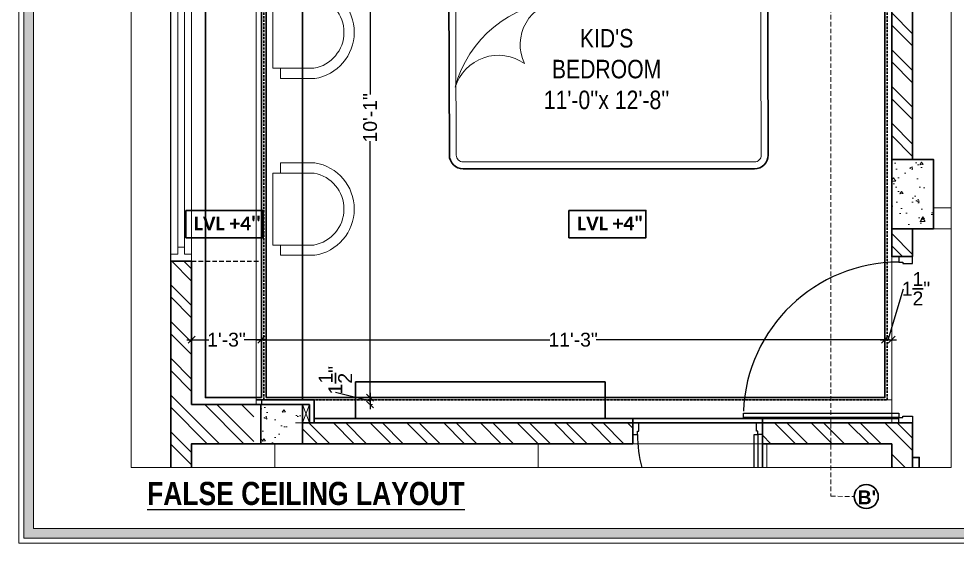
# Model space of a CAD drawing. Header units: millimetres. Extents: x 56222 to 3066687, y -650199 to -121287.
# Drawn here: x 134618.5 to 134821.6, y -183259.8 to -183146.4 of the extents above; entities that cross this region are included whole.
import ezdxf

# ---------------------------------------------------------------- set-up
doc = ezdxf.new("R2010")
doc.units = ezdxf.units.MM
doc.header["$MEASUREMENT"] = 0
doc.header["$PDMODE"] = 35
for name, pattern in [('00 . GROUND FLOOR$0$DASHED', [0.75, 0.5, -0.25]), ('ACAD_ISO02W100', [15, 12, -3]), ('DASHEDX2', [1.5, 1, -0.5])]:
    doc.linetypes.add(name, pattern=pattern)
doc.layers.get('Defpoints').update_dxf_attribs({"color": 220})
for name, color, linetype in [('AR DOOR', 40, 'Continuous'), ('AR ELE-5', 134, 'Continuous'), ('AR HATCH-7', 7, 'Continuous'), ('Labels and Texts', 8, 'Continuous')]:
    doc.layers.add(name, color=color, linetype=linetype)
for name, color, linetype, lineweight in [('COLUMN', 1, 'Continuous', 30), ('dim05', 1, 'Continuous', 13), ('Dimension', 10, 'DASHEDX2', 20), ('ELEVATION', 250, 'Continuous', 9), ('FIRST FLOOR', 7, 'Continuous', 9), ('FIRST FLOOR ( DW_RAIL )', 7, 'Continuous', 9), ('FIRST FLOOR ( TEXT )', 7, 'Continuous', 9), ('FIRST FLOOR_( PLine )_', 251, 'Continuous', 30), ('FURNITURE', 32, 'Continuous', 9), ('FURNITURE-1', 252, 'Continuous', 13), ('GF FALSE CEILING', 6, 'Continuous', 35), ('GROUND FLOOR', 7, 'Continuous', 9), ('Labelling', 1, 'Continuous', 25), ('NAME PLATE', 7, 'Continuous', 25), ('Text', 7, 'Continuous', 15), ('wall', 7, 'Continuous', 30), ('XX~SLAB ( BEAM )~ ( DIM )', 7, 'Continuous', 9)]:
    doc.layers.add(name, color=color, linetype=linetype, lineweight=lineweight)
doc.layers.add('XX~SLAB ( PLINE )', color=251, linetype='Continuous', plot=False)
doc.styles.add('Arial', font='arial.ttf')
doc.styles.add('century g', font='GOTHIC.TTF')
doc.styles.add('KATHA', font='swissc.ttf')
doc.styles.get("Standard").update_dxf_attribs({"font": 'arial.ttf', "height": 6})
doc.styles.add('style4', font='ARIALN.TTF')
doc.dimstyles.new('Archana', dxfattribs={"dimtxt": 3, "dimasz": 1.5, "dimexe": 0.5, "dimexo": 0.5, "dimgap": 0, "dimtad": 0, "dimzin": 0, "dimdsep": 46, "dimlunit": 4, "dimtxsty": 'Arial', "dimblk": 'OBLIQUE', "dimcen": 0, "dimdle": 1, "dimclrd": 1, "dimclre": 1, "dimclrt": 5, "dimadec": 0, "dimazin": 0, "dimtfac": 1, "dimtofl": 0, "dimtmove": 1, "dimatfit": 3, "dimfxl": 1, "dimfxlon": 1, "dimtolj": 1, "dimtzin": 0, "dimlwd": 25, "dimlwe": -1, "dimarcsym": 0})
pattern_1 = [(185, (-48427.8163, -316380.5967), (-4.62807079, 5.51551999), [0.75, -8.25]), (130, (-48427.816, -316380.597), (-4.3376815, -6.29992167), [0.6, -6.6]), (235.4514445, (-48428.202, -316380.137), (-8.96575221, -0.78440164), [0.63740192, -7.01142112]), (181.1842, (-48429.2305, -316382.011), (-6.37613776, 8.71693388), [1.125, -12.375]), (231.6356355, (-48429.762, -316381.285), (-13.4971167, -0.2790007), [0.9561034, -10.5171376]), (126.184164, (-48429.23, -316382.011), (-13.4971167, -0.2790007), [0.9, -9.9]), (156, (-48429.584, -316380.95), (-1.37382476, 7.06771572), [0.75, -8.25]), (101, (-48429.584, -316380.95), (-6.84808435, -3.40708593), [0.6, -6.6]), (206.4514447, (-48429.6986, -316380.361), (-8.22190906, 3.66062975), [0.6374019, -7.01142112]), (172.5, (-48427.8163, -316380.5967), (-2.439898176, -2.267931853), [0, -6.52, 0, -6.7, 0, -6.625]), (142.5, (-48427.8163, -316380.5967), (-4.6490945, -0.92872942), [0, -3.82, 0, -6.37, 0, -2.525]), (102.5, (-48426.2395, -316382.1736), (-3.615207618, 3.934181673), [0, -2.5, 0, -7.8, 0, -10.35]), (92.5, (-48425.5324, -316382.8807), (-4.83159807, 3.41589983), [0, -3.25, 0, -5.18, 0, -7.35])]
pattern_2 = [(135, (-48430.0707, -317320.819), (-3.97747564, -3.97747564), []), (135, (-48430.0707, -317318.167), (-3.97747564, -3.97747564), [])]

# ---------------------------------------------------------------- blocks, each defined once
blk = doc.blocks.new('*U19')
for points in [[(-1160, 0), (-1120, 0), (-1120, 30), (-1110, 30), (-1110, 100), (-1160, 100)], [(40, 0), (0, 0), (0, 30), (-10, 30), (-10, 100), (40, 100)], [(0, 0), (0, -1120), (-30, -1120), (-30, 0)]]:
    blk.add_lwpolyline(points, close=True)
at = {"layer": 'AR ELE-5', "linetype": 'ByBlock', "ltscale": 15}
blk.add_arc((1.6, 0.7), 1121.6, 180.03474, 267.62699, dxfattribs=at)
blk = doc.blocks.new('KIDS')
at = {"layer": 'FURNITURE', "color": 9, "lineweight": 5, "true_color": 0xc7c8ca}
for p, q in [((134669.9, -183424.79), (134669.9, -183300.79)), ((134682.4, -183301.79), (134807.4, -183301.79)), ((134679.9, -183424.79), (134681.4, -183428.79)), ((134681.4, -183424.79), (134679.9, -183428.79)), ((134682.4, -183423.79), (134807.4, -183423.79))]:
    blk.add_line(p, q, dxfattribs=at)
at = {"layer": 'FURNITURE', "color": 9, "lineweight": 30, "true_color": 0xc7c8ca}
for p, q in [((134682.4, -183300.79), (134682.4, -183301.79)), ((134669.9, -183301.79), (134682.4, -183301.79)), ((134679.9, -183423.79), (134679.9, -183301.79)), ((134691.41, -183427.92), (134691.41, -183419.92)), ((134691.41, -183419.92), (134745.41, -183419.92)), ((134745.41, -183419.92), (134745.41, -183427.79)), ((134669.9, -183423.79), (134682.4, -183423.79)), ((134681.4, -183424.79), (134679.9, -183424.79)), ((134681.4, -183424.79), (134681.4, -183428.79)), ((134682.4, -183423.79), (134682.4, -183428.79)), ((134808.9, -183427.79), (134682.4, -183427.79)), ((134751.4, -183428.79), (134751.4, -183427.79)), ((134751.4, -183428.79), (134779.4, -183428.79))]:
    blk.add_line(p, q, dxfattribs=at)
at = {"layer": 'FURNITURE', "color": 9, "linetype": '00 . GROUND FLOOR$0$DASHED', "lineweight": 5, "true_color": 0xc7c8ca}
blk.add_line((134679.9, -183314.79), (134655.9, -183314.79), dxfattribs=at)
at = {"layer": 'FURNITURE', "color": 9, "true_color": 0xc7c8ca}
for p, q in [((134673.48, -183336.52, -0.04), (134677.38, -183336.52, -0.04)), ((134673.48, -183336.52, -0.04), (134673.48, -183352.07, -0.04)), ((134673.48, -183374.76, -0.04), (134677.38, -183374.76, -0.04)), ((134673.48, -183374.76, -0.04), (134673.48, -183390.31, -0.04))]:
    blk.add_line(p, q, dxfattribs=at)
at = {"layer": 'FURNITURE'}
blk.add_line((134677.38, -183352.07, -0.04), (134673.48, -183352.07, -0.04), dxfattribs=at)
at = {"layer": 'FURNITURE', "color": 9, "lineweight": 30, "true_color": 0xc7c8ca}
for points in [[(134682.4, -183296.79), (134780.43, -183296.79), (134780.43, -183298.89), (134682.4, -183298.89)], [(134780.43, -183296.79), (134780.43, -183314.79), (134807.4, -183314.79), (134807.4, -183296.79)]]:
    blk.add_lwpolyline(points, close=True, dxfattribs=at)
blk.add_lwpolyline([(134679.9, -183301.79), (134679.9, -183314.79), (134711.43, -183314.79), (134711.43, -183298.89), (134682.4, -183298.89)], dxfattribs=at)
blk.add_lwpolyline([(134777.68, -183373.83), (134714.68, -183373.83, -0.414214), (134711.68, -183370.83), (134711.43, -183298.89), (134780.43, -183298.89), (134780.68, -183370.83, -0.414214)], format="xyb", close=True, dxfattribs=at)
at = {"layer": 'FURNITURE', "color": 9, "linetype": 'DASHEDX2', "lineweight": 25, "true_color": 0xc7c8ca}
for points in [[(134655.9, -183334.79), (134671.01, -183334.79), (134671.01, -183300.79), (134655.9, -183300.79)], [(134655.9, -183393.79), (134671.01, -183393.79), (134671.01, -183424.79), (134655.9, -183424.79)]]:
    blk.add_lwpolyline(points, close=True, dxfattribs=at)
at = {"layer": 'FURNITURE', "color": 9, "true_color": 0xc7c8ca}
for points in [[(134777.68, -183372.33), (134714.68, -183372.33, -0.414214), (134713.18, -183370.83), (134712.93, -183300.39), (134778.93, -183300.39), (134779.18, -183370.83, -0.414214)], [(134727.94, -183351.04, -0.527965), (134735.73, -183337.52, 0.323475), (134712.93, -183356.16, -0.508743), (134727.94, -183351.04)]]:
    blk.add_lwpolyline(points, format="xyb", close=True, dxfattribs=at)
at = {"layer": 'FURNITURE', "color": 9, "true_color": 0xc7c8ca, "elevation": -0.01}
for points in [[(134745.42, -183317.71, -0.100586), (134745.42, -183302.71, -0.075726), (134721.42, -183302.71, -0.148967), (134721.42, -183317.71, -0.074116)], [(134749.5, -183317.71, 0.100586), (134749.5, -183302.71, 0.075726), (134773.5, -183302.71, 0.148967), (134773.5, -183317.71, 0.074116)]]:
    blk.add_lwpolyline(points, format="xyb", close=True, dxfattribs=at)
at = {"layer": 'FURNITURE', "color": 9, "true_color": 0xc7c8ca, "elevation": -0.04, "flags": 128}
for points in [[(134675.16, -183352.07), (134675.16, -183354.29), (134682.54, -183354.29, 0.853613), (134682.59, -183334.29), (134675.16, -183334.29), (134675.16, -183336.51)], [(134677.38, -183352.07), (134675.16, -183352.07), (134682.36, -183352.07, 0.835758), (134682.4, -183336.51), (134677.38, -183336.51), (134675.16, -183336.51)], [(134675.16, -183390.3), (134675.16, -183392.52), (134682.54, -183392.52, 0.853613), (134682.59, -183372.52), (134675.16, -183372.52), (134675.16, -183374.75)], [(134677.38, -183390.3), (134675.16, -183390.3), (134682.36, -183390.3, 0.835758), (134682.4, -183374.75), (134677.38, -183374.75), (134675.16, -183374.75)]]:
    blk.add_lwpolyline(points, format="xyb", dxfattribs=at)
at = {"layer": 'FURNITURE', "color": 9, "true_color": 0xc7c8ca}
for points in [[(134726.16, -183305.45, -0.01), (134726.93, -183306.86, -0.01), (134728.56, -183309.86, -0.01), (134727.12, -183312.98, -0.01), (134726.36, -183314.62, -0.01)], [(134726.8, -183305.45, -0.01), (134727.58, -183306.86, -0.01), (134729.21, -183309.86, -0.01), (134727.77, -183312.98, -0.01), (134727.01, -183314.62, -0.01)], [(134742, -183305.45, -0.01), (134741.22, -183306.86, -0.01), (134739.59, -183309.86, -0.01), (134741.03, -183312.98, -0.01), (134741.79, -183314.62, -0.01)], [(134742.64, -183305.45, -0.01), (134741.87, -183306.86, -0.01), (134740.24, -183309.86, -0.01), (134741.68, -183312.98, -0.01), (134742.44, -183314.62, -0.01)], [(134752.28, -183305.45, -0.01), (134753.05, -183306.86, -0.01), (134754.68, -183309.86, -0.01), (134753.24, -183312.98, -0.01), (134752.48, -183314.62, -0.01)], [(134752.92, -183305.45, -0.01), (134753.69, -183306.86, -0.01), (134755.32, -183309.86, -0.01), (134753.88, -183312.98, -0.01), (134753.13, -183314.62, -0.01)], [(134768.11, -183305.45, -0.01), (134767.34, -183306.86, -0.01), (134765.71, -183309.86, -0.01), (134767.15, -183312.98, -0.01), (134767.91, -183314.62, -0.01)], [(134768.76, -183305.45, -0.01), (134767.99, -183306.86, -0.01), (134766.35, -183309.86, -0.01), (134767.8, -183312.98, -0.01), (134768.55, -183314.62, -0.01)]]:
    blk.add_open_spline(points, degree=3, knots=[0, 0, 0, 0, 4.577917, 9.671137, 9.671137, 9.671137, 9.671137], dxfattribs=at)
blk = doc.blocks.new('_Oblique')
at = {"layer": 'wall', "color": 0, "lineweight": -2}
blk.add_line((-0.5, -0.5), (0.5, 0.5), dxfattribs=at)
blk = doc.blocks.new('*D621')
at = {"layer": 'Defpoints', "color": 0, "lineweight": 30, "transparency": 16777216}
for p in [(134690.97, -183107.32), (134689.28, -183228.31), (134694.54, -183228.31)]:
    blk.add_point(p, dxfattribs=at)
at = {"layer": 'FURNITURE', "color": 1, "transparency": 16777216}
for p, q in [((134693.54, -183107.32), (134695.04, -183107.32)), ((134693.54, -183228.31), (134695.04, -183228.31))]:
    blk.add_line(p, q, dxfattribs=at)
at = {"layer": 'FURNITURE', "color": 1, "lineweight": 25, "transparency": 16777216}
for p, q in [((134694.54, -183106.32), (134694.54, -183162.8)), ((134694.54, -183229.31), (134694.54, -183172.83))]:
    blk.add_line(p, q, dxfattribs=at)
at = {"layer": 'FURNITURE', "color": 1, "lineweight": 25, "transparency": 16777216, "xscale": 1.5, "yscale": 1.5, "zscale": 1.5}
for p, rotation in [((134694.54, -183107.32), 90), ((134694.54, -183228.31), 270)]:
    blk.add_blockref('_Oblique', p, dxfattribs=dict(at, rotation=rotation))
at = {"layer": 'FURNITURE', "color": 5, "lineweight": 30, "transparency": 16777216, "insert": (134694.54, -183167.81), "char_height": 3, "attachment_point": 5, "rotation": 90, "style": 'Arial'}
blk.add_mtext('\\A1;10\'-1"', dxfattribs=at)
blk = doc.blocks.new('*D622')
at = {"layer": 'Defpoints', "color": 0, "lineweight": 30, "transparency": 16777216}
for p in [(134805.9, -183215.81), (134671.01, -183220.48), (134805.9, -183219.92)]:
    blk.add_point(p, dxfattribs=at)
at = {"layer": 'FURNITURE', "color": 1, "transparency": 16777216}
for p, q in [((134671.01, -183216.81), (134671.01, -183215.31)), ((134805.9, -183216.81), (134805.9, -183215.31))]:
    blk.add_line(p, q, dxfattribs=at)
at = {"layer": 'FURNITURE', "color": 1, "lineweight": 25, "transparency": 16777216}
for p, q in [((134670.01, -183215.81), (134733.45, -183215.81)), ((134806.9, -183215.81), (134743.47, -183215.81))]:
    blk.add_line(p, q, dxfattribs=at)
at = {"layer": 'FURNITURE', "color": 1, "lineweight": 25, "transparency": 16777216, "xscale": 1.5, "yscale": 1.5, "zscale": 1.5, "rotation": 180}
blk.add_blockref('_Oblique', (134671.01, -183215.81), dxfattribs=at)
at = {"layer": 'FURNITURE', "color": 1, "lineweight": 25, "transparency": 16777216, "xscale": 1.5, "yscale": 1.5, "zscale": 1.5}
blk.add_blockref('_Oblique', (134805.9, -183215.81), dxfattribs=at)
at = {"layer": 'FURNITURE', "color": 5, "lineweight": 30, "transparency": 16777216, "insert": (134738.46, -183215.81), "char_height": 3, "attachment_point": 5, "style": 'Arial'}
blk.add_mtext('\\A1;11\'-3"', dxfattribs=at)
blk = doc.blocks.new('*D623')
at = {"layer": 'Defpoints', "color": 0, "lineweight": 30, "transparency": 16777216}
for p in [(134655.9, -183215.81), (134655.9, -183215.81), (134671.01, -183215.81)]:
    blk.add_point(p, dxfattribs=at)
at = {"layer": 'FURNITURE', "color": 1, "transparency": 16777216}
for p, q in [((134655.9, -183215.81), (134655.9, -183215.31)), ((134671.01, -183215.81), (134671.01, -183215.31))]:
    blk.add_line(p, q, dxfattribs=at)
at = {"layer": 'FURNITURE', "color": 1, "lineweight": 25, "transparency": 16777216}
for p, q in [((134654.9, -183215.81), (134659.61, -183215.81)), ((134672.01, -183215.81), (134667.3, -183215.81))]:
    blk.add_line(p, q, dxfattribs=at)
at = {"layer": 'FURNITURE', "color": 1, "lineweight": 25, "transparency": 16777216, "xscale": 1.5, "yscale": 1.5, "zscale": 1.5, "rotation": 180}
blk.add_blockref('_Oblique', (134655.9, -183215.81), dxfattribs=at)
at = {"layer": 'FURNITURE', "color": 1, "lineweight": 25, "transparency": 16777216, "xscale": 1.5, "yscale": 1.5, "zscale": 1.5}
blk.add_blockref('_Oblique', (134671.01, -183215.81), dxfattribs=at)
at = {"layer": 'FURNITURE', "color": 5, "lineweight": 30, "transparency": 16777216, "insert": (134663.46, -183215.81), "char_height": 3, "attachment_point": 5, "style": 'Arial'}
blk.add_mtext('\\A1;1\'-3"', dxfattribs=at)
blk = doc.blocks.new('*D632')
at = {"layer": 'Defpoints', "color": 0, "lineweight": 30, "transparency": 16777216}
for p in [(134694.54, -183228.31), (134694.54, -183229.81), (134694.54, -183229.81)]:
    blk.add_point(p, dxfattribs=at)
at = {"layer": 'GROUND FLOOR', "color": 1, "lineweight": 25, "transparency": 16777216}
for p, q in [((134694.54, -183229.06), (134687.02, -183227.24)), ((134694.54, -183227.31), (134694.54, -183230.81))]:
    blk.add_line(p, q, dxfattribs=at)
at = {"layer": 'GROUND FLOOR', "color": 1, "transparency": 16777216}
for p, q in [((134694.54, -183228.31), (134695.04, -183228.31)), ((134694.54, -183229.81), (134695.04, -183229.81))]:
    blk.add_line(p, q, dxfattribs=at)
at = {"layer": 'GROUND FLOOR', "color": 1, "lineweight": 25, "transparency": 16777216, "xscale": 1.5, "yscale": 1.5, "zscale": 1.5}
for p, rotation in [((134694.54, -183228.31), 90), ((134694.54, -183229.81), 270)]:
    blk.add_blockref('_Oblique', p, dxfattribs=dict(at, rotation=rotation))
at = {"layer": 'GROUND FLOOR', "color": 5, "lineweight": 30, "transparency": 16777216, "insert": (134687.02, -183224.56), "char_height": 3, "attachment_point": 5, "rotation": 90, "style": 'Arial'}
blk.add_mtext('\\A1;1{\\H1x;\\S1/2;}"', dxfattribs=at)
blk = doc.blocks.new('*D633')
at = {"layer": 'Defpoints', "color": 0, "lineweight": 30, "transparency": 16777216}
for p in [(134805.9, -183215.81), (134807.4, -183215.81), (134807.4, -183215.81)]:
    blk.add_point(p, dxfattribs=at)
at = {"layer": 'GROUND FLOOR', "color": 1, "lineweight": 25, "transparency": 16777216}
for p, q in [((134806.65, -183215.81), (134809.96, -183204.78)), ((134804.9, -183215.81), (134808.4, -183215.81))]:
    blk.add_line(p, q, dxfattribs=at)
at = {"layer": 'GROUND FLOOR', "color": 1, "transparency": 16777216}
for p, q in [((134805.9, -183215.81), (134805.9, -183215.31)), ((134807.4, -183215.81), (134807.4, -183215.31))]:
    blk.add_line(p, q, dxfattribs=at)
at = {"layer": 'GROUND FLOOR', "color": 1, "lineweight": 25, "transparency": 16777216, "xscale": 1.5, "yscale": 1.5, "zscale": 1.5, "rotation": 180}
blk.add_blockref('_Oblique', (134805.9, -183215.81), dxfattribs=at)
at = {"layer": 'GROUND FLOOR', "color": 1, "lineweight": 25, "transparency": 16777216, "xscale": 1.5, "yscale": 1.5, "zscale": 1.5}
blk.add_blockref('_Oblique', (134807.4, -183215.81), dxfattribs=at)
at = {"layer": 'GROUND FLOOR', "color": 5, "lineweight": 30, "transparency": 16777216, "insert": (134812.64, -183204.78), "char_height": 3, "attachment_point": 5, "style": 'Arial'}
blk.add_mtext('\\A1;1{\\H1x;\\S1/2;}"', dxfattribs=at)

msp = doc.modelspace()

# ---------------------------------------------------------------- hatches: boundary and pattern name
at = {"layer": 'AR HATCH-7', "lineweight": 15, "true_color": 0x939598}
h = msp.add_hatch(dxfattribs=at)
h.set_pattern_fill('ANSI32', color=252, scale=15, angle=90)
h.set_pattern_definition(pattern_2)
h.paths.add_polyline_path([(134651.403, -183198.814), (134651.404, -183243.473), (134655.904, -183243.473), (134655.904, -183238.232), (134669.404, -183238.232), (134669.404, -183229.814), (134655.904, -183229.814), (134655.904, -183202.232), (134655.903, -183198.814)])
h.paths.add_polyline_path([(134651.404, -183092.732), (134651.404, -183137.732), (134655.904, -183137.732), (134655.904, -183105.814), (134667.403, -183105.814), (134667.403, -183092.732)])
h.paths.add_polyline_path([(134807.404, -183191.732), (134807.404, -183197.732), (134811.904, -183197.732), (134811.904, -183191.732)])
h.paths.add_polyline_path([(134807.404, -183101.732), (134807.404, -183116.732), (134807.404, -183176.732), (134811.904, -183176.732), (134811.904, -183101.732)])
h.paths.add_polyline_path([(134739.92, -183222.307), (134739.92, -183192.491)])
h = msp.add_hatch(dxfattribs=at)
h.set_pattern_fill('AR-CONC', color=252, angle=135)
h.set_pattern_definition(pattern_1)
h.paths.add_polyline_path([(134667.403, -183092.814), (134667.403, -183105.814), (134682.403, -183105.814), (134682.403, -183092.814)])
h.paths.add_polyline_path([(134670.903, -183229.814), (134670.903, -183238.232), (134679.903, -183238.232), (134679.903, -183229.814)])
h.paths.add_polyline_path([(134739.92, -183222.307), (134739.92, -183222.288)])
h = msp.add_hatch(dxfattribs=at)
h.set_pattern_fill('AR-CONC', color=252, angle=135)
h.set_pattern_definition(pattern_1)
h.paths.add_polyline_path([(134807.404, -183176.732), (134807.404, -183191.732), (134816.404, -183191.732), (134816.404, -183176.732)])
h = msp.add_hatch(dxfattribs=at)
h.set_pattern_fill('ANSI32', color=252, scale=15, angle=90)
h.set_pattern_definition(pattern_2)
h.paths.add_polyline_path([(134679.903, -183233.732), (134679.903, -183238.232), (134751.403, -183238.232), (134751.403, -183233.732)])
h = msp.add_hatch(dxfattribs=at)
h.set_pattern_fill('ANSI32', color=252, scale=15, angle=90)
h.set_pattern_definition(pattern_2)
h.paths.add_polyline_path([(134779.403, -183233.814), (134779.403, -183236.314), (134779.403, -183238.314), (134807.404, -183238.314), (134807.404, -183243.473), (134811.904, -183243.473), (134811.904, -183233.732), (134808.904, -183233.732)])
at = {"layer": 'Dimension', "linetype": 'Continuous', "true_color": 0xd39e00}
h = msp.add_hatch(color=42, dxfattribs=at)
h.paths.add_polyline_path([(134619.579, -183045.722), (134619.579, -183258.758), (134922.24, -183258.758), (134922.24, -183045.722)])
h.paths.add_polyline_path([(134621.703, -183047.846), (134920.115, -183047.846), (134920.115, -183256.634), (134621.703, -183256.634)], flags=16)

# ---------------------------------------------------------------- linework, layer by layer
for points in [[(134751.403, -183236.314), (134752.403, -183236.314), (134752.403, -183235.564), (134752.653, -183235.564), (134752.653, -183233.814), (134751.403, -183233.814)], [(134779.403, -183236.314), (134778.403, -183236.314), (134778.403, -183235.564), (134778.153, -183235.564), (134778.153, -183233.814), (134779.403, -183233.814)]]:
    msp.add_lwpolyline(points, close=True)
msp.add_lwpolyline([(134777.653, -183243.473), (134777.653, -183236.314), (134778.403, -183236.314), (134778.403, -183243.473)])
at = {"layer": 'AR ELE-5', "linetype": 'ByBlock', "ltscale": 15}
msp.add_arc((134780.444, -183236.297), 28.041, 180.03474, 194.82719, dxfattribs=at)
at = {"layer": 'COLUMN'}
for points in [[(134807.403, -183176.814), (134816.403, -183176.814), (134816.403, -183191.814), (134807.403, -183191.814)], [(134670.903, -183238.314), (134670.903, -183229.814), (134679.903, -183229.814), (134679.903, -183238.314)]]:
    msp.add_lwpolyline(points, close=True, dxfattribs=at)
at = {"layer": 'Dimension', "color": 42, "linetype": 'Continuous', "true_color": 0xd39e00}
for points in [[(134618.517, -183044.66), (134923.302, -183044.66), (134923.302, -183259.82), (134618.517, -183259.82)], [(134619.579, -183045.722), (134922.24, -183045.722), (134922.24, -183258.758), (134619.579, -183258.758)], [(134621.703, -183047.846), (134920.115, -183047.846), (134920.115, -183256.634), (134621.703, -183256.634)]]:
    msp.add_lwpolyline(points, close=True, dxfattribs=at)
at = {"layer": 'ELEVATION', "lineweight": 0}
msp.add_lwpolyline([(134642.866, -183243.473), (134642.866, -183082.062), (134820.254, -183082.062), (134820.254, -183243.473)], close=True, dxfattribs=at)
at = {"layer": 'FIRST FLOOR'}
for p, q in [((134651.403, -183243.473), (134651.403, -183092.814)), ((134807.403, -183191.814), (134807.403, -183101.814)), ((134811.903, -183176.814), (134811.903, -183101.814)), ((134807.403, -183191.814), (134811.903, -183191.814)), ((134655.903, -183198.814), (134651.403, -183198.814)), ((134678.403, -183229.814), (134655.903, -183229.814)), ((134751.403, -183233.814), (134678.403, -183233.814)), ((134751.403, -183238.314), (134751.403, -183233.814)), ((134811.903, -183233.814), (134779.403, -183233.814)), ((134779.403, -183238.314), (134779.403, -183233.814)), ((134811.903, -183243.473), (134811.903, -183233.814)), ((134655.903, -183243.473), (134655.903, -183238.314)), ((134807.403, -183238.314), (134655.903, -183238.314)), ((134730.903, -183243.473), (134730.903, -183238.314)), ((134807.403, -183243.473), (134807.403, -183238.314))]:
    msp.add_line(p, q, dxfattribs=at)
at = {"layer": 'FIRST FLOOR', "linetype": 'ACAD_ISO02W100', "ltscale": 0.7}
msp.add_lwpolyline([(134820.254, -183191.814), (134816.403, -183191.814), (134816.403, -183187.314), (134820.254, -183187.314)], dxfattribs=at)
at = {"layer": 'FIRST FLOOR ( DW_RAIL )'}
msp.add_lwpolyline([(134651.403, -183139.814), (134651.403, -183141.314), (134652.903, -183141.314), (134652.903, -183142.814), (134654.403, -183142.814), (134654.403, -183195.814), (134652.903, -183195.814), (134652.903, -183197.314), (134651.403, -183197.314), (134651.403, -183198.814), (134655.903, -183198.814), (134655.903, -183197.314), (134654.403, -183197.314), (134654.403, -183195.814), (134652.903, -183195.814), (134652.903, -183142.814), (134654.403, -183142.814), (134654.403, -183141.314), (134655.903, -183141.314), (134655.903, -183139.814), (134651.403, -183139.814), (134651.403, -183198.814), (134655.903, -183198.814), (134655.903, -183139.814)], close=True, dxfattribs=at)
at = {"layer": 'FIRST FLOOR_( PLine )_'}
for p, q in [((134811.903, -183233.814), (134779.403, -183233.814)), ((134779.403, -183233.814), (134779.403, -183238.314)), ((134811.903, -183243.473), (134811.903, -183233.814)), ((134779.403, -183238.314), (134807.403, -183238.314)), ((134807.403, -183238.314), (134807.403, -183243.473))]:
    msp.add_line(p, q, dxfattribs=at)
for points in [[(134682.403, -183101.814), (134807.403, -183101.814), (134807.403, -183191.814), (134811.903, -183191.814)], [(134811.903, -183176.814), (134811.903, -183101.814), (134820.254, -183101.814)], [(134655.903, -183243.473), (134655.903, -183238.314), (134751.403, -183238.314), (134751.403, -183233.814), (134679.903, -183233.814), (134679.903, -183229.814), (134655.903, -183229.814), (134655.903, -183198.814), (134651.403, -183198.814), (134651.403, -183243.473)]]:
    msp.add_lwpolyline(points, dxfattribs=at)
msp.add_lwpolyline([(134811.903, -183197.814), (134811.903, -183191.814), (134807.403, -183191.814), (134807.403, -183197.814)], close=True, dxfattribs=at)
at = {"layer": 'FURNITURE', "color": 9, "true_color": 0xc7c8ca}
msp.add_line((134677.383, -183195.332, -0.036), (134673.475, -183195.332, -0.036), dxfattribs=at)
at = {"layer": 'FURNITURE', "lineweight": 5}
msp.add_line((134807.403, -183197.814), (134807.403, -183233.814), dxfattribs=at)
at = {"layer": 'FURNITURE', "color": 9, "lineweight": 30, "true_color": 0xc7c8ca}
msp.add_line((134779.403, -183233.814), (134779.403, -183232.814), dxfattribs=at)
at = {"layer": 'FURNITURE'}
for p, q in [((134655.903, -183238.314), (134655.903, -183243.473)), ((134673.909, -183238.314), (134655.903, -183238.314)), ((134673.909, -183243.473), (134673.909, -183238.314)), ((134780.403, -183238.314), (134780.403, -183243.473))]:
    msp.add_line(p, q, dxfattribs=at)
at = {"layer": 'FURNITURE', "lineweight": 30}
msp.add_line((134779.403, -183238.314), (134779.403, -183243.473), dxfattribs=at)
msp.add_lwpolyline([(134811.904, -183243.473), (134811.903, -183241.263), (134813.347, -183241.263), (134813.347, -183243.473)], dxfattribs=at)
at = {"layer": 'FURNITURE-1', "color": 251, "linetype": 'DASHEDX2', "true_color": 0x636466, "elevation": 1.491}
msp.add_lwpolyline([(134798.119, -183078.031), (134794.248, -183078.031), (134794.248, -183249.651), (134799.283, -183249.724)], dxfattribs=at)
at = {"layer": 'FURNITURE-1', "color": 1, "linetype": 'ByBlock', "lineweight": 30}
msp.add_circle((134801.883, -183249.724, 1.491), 2.6, dxfattribs=at)
at = {"layer": 'GF FALSE CEILING', "lineweight": 30}
for points in [[(134671.012, -183228.313), (134658.903, -183228.313), (134658.903, -183107.315), (134671.012, -183107.315)], [(134672.012, -183228.313), (134805.903, -183228.313), (134805.903, -183107.315), (134672.012, -183107.315)]]:
    msp.add_lwpolyline(points, close=True, dxfattribs=at)
at = {"layer": 'GF FALSE CEILING', "color": 3, "linetype": '00 . GROUND FLOOR$0$DASHED', "lineweight": 30}
msp.add_lwpolyline([(134671.512, -183228.813), (134806.403, -183228.813), (134806.403, -183106.815), (134671.512, -183106.815)], close=True, dxfattribs=at)
at = {"layer": 'Labels and Texts', "color": 1, "lineweight": 30, "ltscale": 0.3, "transparency": 33554687, "elevation": 1.124}
for points in [[(134654.691, -183187.851), (134671.373, -183187.851), (134671.373, -183193.745), (134654.691, -183193.745)], [(134737.54, -183187.851), (134754.222, -183187.851), (134754.222, -183193.745), (134737.54, -183193.745)]]:
    msp.add_lwpolyline(points, close=True, dxfattribs=at)
at = {"layer": 'XX~SLAB ( BEAM )~ ( DIM )', "lineweight": 30}
msp.add_line((134655.903, -183229.814), (134655.903, -183228.814), dxfattribs=at)
at = {"layer": 'XX~SLAB ( PLINE )'}
msp.add_lwpolyline([(134651.403, -183243.473), (134651.403, -183092.814), (134820.254, -183092.814)], dxfattribs=at)

# ---------------------------------------------------------------- block references
at = {"layer": 'AR DOOR', "linetype": 'ByBlock', "lineweight": -2, "extrusion": (0, 0, -1), "xscale": -0.02999999999996949, "yscale": 0.02999999999996949, "zscale": -0.02999999999996949, "rotation": 90}
msp.add_blockref('*U19', (-134808.903, -183232.614), dxfattribs=at)
at = {"layer": 'dim05', "lineweight": 30}
msp.add_blockref('KIDS', (0, 194.975), dxfattribs=at)

# ---------------------------------------------------------------- texts
at = {"layer": 'FIRST FLOOR ( TEXT )', "insert": (134745.699, -183157.295), "char_height": 4, "attachment_point": 5, "style": 'KATHA'}
msp.add_mtext("KID'S\\PBEDROOM\\P11'-0''x 12'-8''", dxfattribs=at)
at = {"layer": 'Labelling', "color": 251, "true_color": 0x636466, "insert": (134680.643, -183249.083), "char_height": 5, "attachment_point": 5, "style": 'style4'}
msp.add_mtext_dynamic_manual_height_columns('{\\fArial Narrow|b1|i0|c0|p34;\\LFALSE CEILING LAYOUT}', width=79.10806, gutter_width=1, heights=[0], dxfattribs=at)
at = {"layer": 'NAME PLATE', "color": 251, "true_color": 0x636466, "transparency": 33554687, "char_height": 3, "attachment_point": 5, "style": 'century g'}
for s, insert in [("{\\fCalibri|b1|i0|c0|p34;\\C256;\\c0;LVL +4''}", (134663.666, -183190.663, 1.124)), ('{\\fCalibri|b1|i0|c0|p34;\\C256;\\c0;LVL +4"}', (134746.516, -183190.663, 1.124))]:
    msp.add_mtext_dynamic_manual_height_columns(s, width=51.71911, gutter_width=1, heights=[0], dxfattribs=dict(at, insert=insert))
at = {"layer": 'Text', "insert": (134802.026, -183249.896, -0.794), "char_height": 3, "attachment_point": 5}
msp.add_mtext("\\A1;{\\fArial|b1|i0|c0|p34;\\C1;B'}", dxfattribs=at)

# ---------------------------------------------------------------- dimensions: what is measured, and where the dimension line sits
at = {"layer": 'FURNITURE', "lineweight": 30}
dim = msp.add_linear_dim(base=(134694.542, -183228.313), p1=(134690.966, -183107.315), p2=(134689.278, -183228.313), angle=90, dimstyle='Archana', dxfattribs=at)
dim.commit()
dim.dimension.update_dxf_attribs({"geometry": '*D621', "text_midpoint": (134694.542, -183167.814)})
for base, p1, p2, picture, middle in [((134655.903, -183215.814), (134671.012, -183215.814), (134655.903, -183215.814), '*D623', (134663.458, -183215.814)), ((134805.903, -183215.814), (134671.012, -183220.475), (134805.903, -183219.919), '*D622', (134738.458, -183215.814))]:
    dim = msp.add_linear_dim(base=base, p1=p1, p2=p2, dimstyle='Archana', dxfattribs=at)
    dim.commit()
    dim.dimension.update_dxf_attribs({"geometry": picture, "text_midpoint": middle})
at = {"layer": 'GROUND FLOOR', "lineweight": 30}
dim = msp.add_linear_dim(base=(134807.403, -183215.814), p1=(134805.903, -183215.814), p2=(134807.403, -183215.814), dimstyle='Archana', dxfattribs=at)
dim.commit()
dim.dimension.update_dxf_attribs({"geometry": '*D633', "text_midpoint": (134809.964, -183204.777)})
dim = msp.add_linear_dim(base=(134694.542, -183229.814), p1=(134694.542, -183228.313), p2=(134694.542, -183229.814), angle=90, dimstyle='Archana', dxfattribs=at)
dim.commit()
dim.dimension.update_dxf_attribs({"geometry": '*D632', "text_midpoint": (134687.018, -183227.24), "dimtype": 160})

doc.saveas('drawing.dxf')
